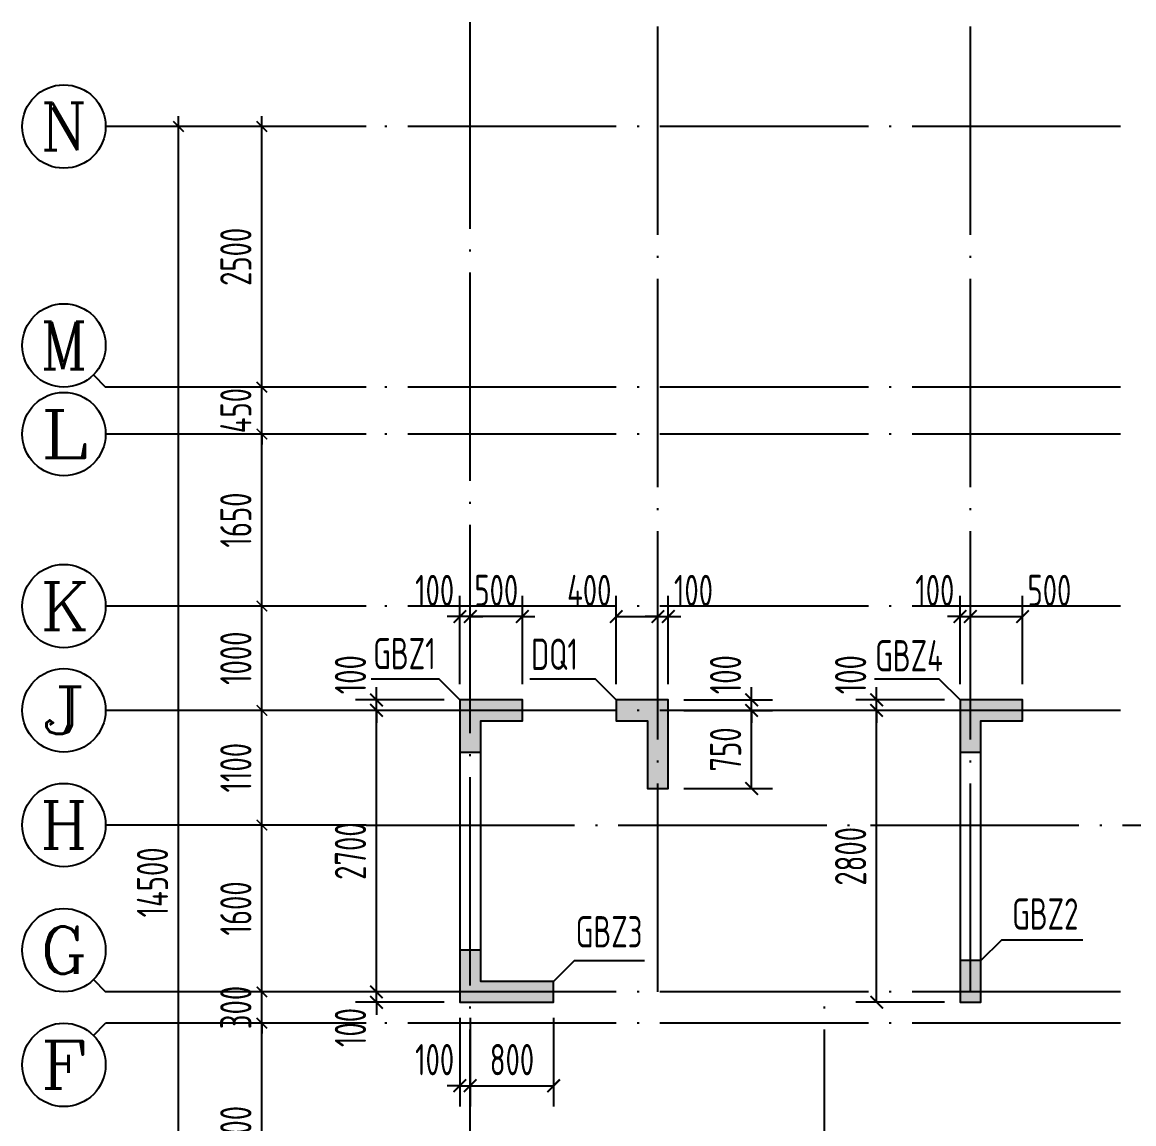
# Model space of a CAD drawing. Extents: x 826826 to 1642106, y -156213 to 399140.
# Drawn here: x 1167696 to 1178363, y 195289 to 205854 of the extents above; entities that cross this region are included whole.
import ezdxf
from ezdxf.enums import TextEntityAlignment as Align

# ---------------------------------------------------------------- set-up
doc = ezdxf.new("R2010")
doc.units = 0
doc.header["$LTSCALE"] = 1000
doc.linetypes.add('DOTE', pattern=[2.42, 2, -0.2, 0.02, -0.2])
doc.layers.get('0').update_dxf_attribs({"linetype": 'CONTINUOUS'})
doc.layers.get('DEFPOINTS').update_dxf_attribs({"linetype": 'CONTINUOUS'})
for name, color, linetype in [('A-AXIS', 1, 'CONTINUOUS'), ('A-DOTE', 10, 'DOTE'), ('AXIS_TEXT', 4, 'CONTINUOUS'), ('S-Q墙实线', 6, 'CONTINUOUS'), ('S-Q墙标注', 3, 'CONTINUOUS'), ('S-X详图填充', 252, 'CONTINUOUS'), ('S-X详图实线', 4, 'CONTINUOUS'), ('S-Y一般标注', 3, 'CONTINUOUS'), ('S-Z柱编号', 6, 'CONTINUOUS')]:
    doc.layers.add(name, color=color, linetype=linetype)
doc.styles.add('_TCH_AXIS', font='COMPLEX', dxfattribs={"bigfont": 'GBCBIG'})
doc.styles.add('COMPLEX', font='COMPLEX')
doc.styles.add('TSSD_DIMENSION', font='Tssdeng.shx', dxfattribs={"width": 0.7, "bigfont": 'tssdchn.shx'})
doc.styles.add('TSSD_REIN', font='tssdeng.shx', dxfattribs={"width": 0.7, "height": 300, "bigfont": 'tssdchn.shx'})
doc.styles.add('结构文字', font='zstxt.shx', dxfattribs={"width": 0.7, "bigfont": 'zshz.shx'})
doc.dimstyles.new('STRUCK', dxfattribs={"dimtxt": 400, "dimasz": 121, "dimexe": 200, "dimexo": 150, "dimgap": 115, "dimtad": 1, "dimdec": 0, "dimdsep": 46, "dimtxsty": '结构文字', "dimblk": 'ARCHTICK', "dimcen": 400, "dimclrd": 3, "dimclre": 3, "dimclrt": 7, "dimadec": 0, "dimazin": 0, "dimtfac": 1, "dimtdec": 0, "dimtix": 1, "dimtmove": 2, "dimatfit": 3, "dimldrblk": '_DIMX', "dimfxl": 0, "dimtolj": 1, "dimtzin": 0, "dimarcsym": 0})
doc.dimstyles.new('TSSD_100_100$0', dxfattribs={"dimtxt": 300, "dimasz": 80, "dimexe": 100, "dimexo": 250, "dimgap": 100, "dimtad": 1, "dimdec": 0, "dimzin": 0, "dimdsep": 46, "dimtxsty": 'TSSD_DIMENSION', "dimblk": 'ARCHTICK', "dimcen": 0, "dimdle": 100, "dimclrd": 3, "dimclre": 3, "dimclrt": 7, "dimadec": 0, "dimazin": 0, "dimtfac": 1, "dimtdec": 0, "dimtix": 1, "dimtmove": 2, "dimatfit": 3, "dimldrblk": 'ARCHTICK', "dimfxl": 0, "dimtolj": 1, "dimtzin": 0, "dimarcsym": 0})

# ---------------------------------------------------------------- blocks, each defined once
blk = doc.blocks.new('_ArchTick')
at = {"color": 0, "linetype": 'ByBlock', "const_width": 0.15}
blk.add_lwpolyline([(-0.5, -0.5), (0.5, 0.5)], dxfattribs=at)
blk = doc.blocks.new('*D891')
at = {"layer": 'DEFPOINTS', "color": 0}
for p in [(2300, 10200), (3300, 10200), (3300, 8100)]:
    blk.add_point(p, dxfattribs=at)
at = {"layer": 'S-Y一般标注', "color": 0, "lineweight": -2}
for p, q in [((2300, 8000), (2300, 10300)), ((3050, 10200), (2200, 10200)), ((3050, 8100), (2200, 8100))]:
    blk.add_line(p, q, dxfattribs=at)
at = {"layer": 'S-Y一般标注', "color": 0, "lineweight": -2, "xscale": 100, "yscale": 100, "zscale": 100}
for p, rotation in [((2300, 10200), 90), ((2300, 8100), 270)]:
    blk.add_blockref('_ArchTick', p, dxfattribs=dict(at, rotation=rotation))
at = {"layer": 'S-Y一般标注', "color": 7, "insert": (2050, 9150), "char_height": 300, "attachment_point": 5, "rotation": 90, "style": 'TSSD_DIMENSION'}
blk.add_mtext('\\A1;2100', dxfattribs=at)
blk = doc.blocks.new('*D892')
at = {"layer": 'DEFPOINTS', "color": 0}
for p in [(2300, 10500), (3300, 10500), (3300, 10200)]:
    blk.add_point(p, dxfattribs=at)
at = {"layer": 'S-Y一般标注', "color": 0, "lineweight": -2}
for p, q in [((2300, 10500), (2300, 10600)), ((3050, 10500), (2200, 10500)), ((2300, 10200), (2300, 10500)), ((3050, 10200), (2200, 10200)), ((2300, 10200), (2300, 10100))]:
    blk.add_line(p, q, dxfattribs=at)
at = {"layer": 'S-Y一般标注', "color": 0, "lineweight": -2, "xscale": 100, "yscale": 100, "zscale": 100}
for p, rotation in [((2300, 10500), 270), ((2300, 10200), 90)]:
    blk.add_blockref('_ArchTick', p, dxfattribs=dict(at, rotation=rotation))
at = {"layer": 'S-Y一般标注', "color": 7, "insert": (2050, 10350), "char_height": 300, "attachment_point": 5, "rotation": 90, "style": 'TSSD_DIMENSION'}
blk.add_mtext('\\A1;300', dxfattribs=at)
blk = doc.blocks.new('*D893')
at = {"layer": 'DEFPOINTS', "color": 0}
for p in [(2300, 12100), (3300, 12100), (3300, 10500)]:
    blk.add_point(p, dxfattribs=at)
at = {"layer": 'S-Y一般标注', "color": 0, "lineweight": -2}
for p, q in [((2300, 10400), (2300, 12200)), ((3050, 12100), (2200, 12100)), ((3050, 10500), (2200, 10500))]:
    blk.add_line(p, q, dxfattribs=at)
at = {"layer": 'S-Y一般标注', "color": 0, "lineweight": -2, "xscale": 100, "yscale": 100, "zscale": 100}
for p, rotation in [((2300, 12100), 90), ((2300, 10500), 270)]:
    blk.add_blockref('_ArchTick', p, dxfattribs=dict(at, rotation=rotation))
at = {"layer": 'S-Y一般标注', "color": 7, "insert": (2050, 11300), "char_height": 300, "attachment_point": 5, "rotation": 90, "style": 'TSSD_DIMENSION'}
blk.add_mtext('\\A1;1600', dxfattribs=at)
blk = doc.blocks.new('*D894')
at = {"layer": 'DEFPOINTS', "color": 0}
for p in [(2300, 13200), (3300, 13200), (3300, 12100)]:
    blk.add_point(p, dxfattribs=at)
at = {"layer": 'S-Y一般标注', "color": 0, "lineweight": -2}
for p, q in [((2300, 12000), (2300, 13300)), ((3050, 13200), (2200, 13200)), ((3050, 12100), (2200, 12100))]:
    blk.add_line(p, q, dxfattribs=at)
at = {"layer": 'S-Y一般标注', "color": 0, "lineweight": -2, "xscale": 100, "yscale": 100, "zscale": 100}
for p, rotation in [((2300, 13200), 90), ((2300, 12100), 270)]:
    blk.add_blockref('_ArchTick', p, dxfattribs=dict(at, rotation=rotation))
at = {"layer": 'S-Y一般标注', "color": 7, "insert": (2050, 12650), "char_height": 300, "attachment_point": 5, "rotation": 90, "style": 'TSSD_DIMENSION'}
blk.add_mtext('\\A1;1100', dxfattribs=at)
blk = doc.blocks.new('*D895')
at = {"layer": 'DEFPOINTS', "color": 0}
for p in [(2300, 14200), (3300, 14200), (3300, 13200)]:
    blk.add_point(p, dxfattribs=at)
at = {"layer": 'S-Y一般标注', "color": 0, "lineweight": -2}
for p, q in [((2300, 13100), (2300, 14300)), ((3050, 14200), (2200, 14200)), ((3050, 13200), (2200, 13200))]:
    blk.add_line(p, q, dxfattribs=at)
at = {"layer": 'S-Y一般标注', "color": 0, "lineweight": -2, "xscale": 100, "yscale": 100, "zscale": 100}
for p, rotation in [((2300, 14200), 90), ((2300, 13200), 270)]:
    blk.add_blockref('_ArchTick', p, dxfattribs=dict(at, rotation=rotation))
at = {"layer": 'S-Y一般标注', "color": 7, "insert": (2050, 13700), "char_height": 300, "attachment_point": 5, "rotation": 90, "style": 'TSSD_DIMENSION'}
blk.add_mtext('\\A1;1000', dxfattribs=at)
blk = doc.blocks.new('*D896')
at = {"layer": 'DEFPOINTS', "color": 0}
for p in [(2300, 15850), (3300, 15850), (3300, 14200)]:
    blk.add_point(p, dxfattribs=at)
at = {"layer": 'S-Y一般标注', "color": 0, "lineweight": -2}
for p, q in [((2300, 14100), (2300, 15950)), ((3050, 15850), (2200, 15850)), ((3050, 14200), (2200, 14200))]:
    blk.add_line(p, q, dxfattribs=at)
at = {"layer": 'S-Y一般标注', "color": 0, "lineweight": -2, "xscale": 100, "yscale": 100, "zscale": 100}
for p, rotation in [((2300, 15850), 90), ((2300, 14200), 270)]:
    blk.add_blockref('_ArchTick', p, dxfattribs=dict(at, rotation=rotation))
at = {"layer": 'S-Y一般标注', "color": 7, "insert": (2050, 15025), "char_height": 300, "attachment_point": 5, "rotation": 90, "style": 'TSSD_DIMENSION'}
blk.add_mtext('\\A1;1650', dxfattribs=at)
blk = doc.blocks.new('*D897')
at = {"layer": 'DEFPOINTS', "color": 0}
for p in [(2300, 16300), (3300, 16300), (3300, 15850)]:
    blk.add_point(p, dxfattribs=at)
at = {"layer": 'S-Y一般标注', "color": 0, "lineweight": -2}
for p, q in [((2300, 16300), (2300, 16400)), ((3050, 16300), (2200, 16300)), ((2300, 15850), (2300, 16300)), ((3050, 15850), (2200, 15850)), ((2300, 15850), (2300, 15750))]:
    blk.add_line(p, q, dxfattribs=at)
at = {"layer": 'S-Y一般标注', "color": 0, "lineweight": -2, "xscale": 100, "yscale": 100, "zscale": 100}
for p, rotation in [((2300, 16300), 270), ((2300, 15850), 90)]:
    blk.add_blockref('_ArchTick', p, dxfattribs=dict(at, rotation=rotation))
at = {"layer": 'S-Y一般标注', "color": 7, "insert": (2050, 16075), "char_height": 300, "attachment_point": 5, "rotation": 90, "style": 'TSSD_DIMENSION'}
blk.add_mtext('\\A1;450', dxfattribs=at)
blk = doc.blocks.new('*D898')
at = {"layer": 'DEFPOINTS', "color": 0}
for p in [(2300, 18800), (3300, 18800), (3300, 16300)]:
    blk.add_point(p, dxfattribs=at)
at = {"layer": 'S-Y一般标注', "color": 0, "lineweight": -2}
for p, q in [((2300, 16200), (2300, 18900)), ((3050, 18800), (2200, 18800)), ((3050, 16300), (2200, 16300))]:
    blk.add_line(p, q, dxfattribs=at)
at = {"layer": 'S-Y一般标注', "color": 0, "lineweight": -2, "xscale": 100, "yscale": 100, "zscale": 100}
for p, rotation in [((2300, 18800), 90), ((2300, 16300), 270)]:
    blk.add_blockref('_ArchTick', p, dxfattribs=dict(at, rotation=rotation))
at = {"layer": 'S-Y一般标注', "color": 7, "insert": (2050, 17550), "char_height": 300, "attachment_point": 5, "rotation": 90, "style": 'TSSD_DIMENSION'}
blk.add_mtext('\\A1;2500', dxfattribs=at)
blk = doc.blocks.new('*D899')
at = {"layer": 'DEFPOINTS', "color": 0}
for p in [(1500, 18800), (3300, 18800), (3300, 4300)]:
    blk.add_point(p, dxfattribs=at)
at = {"layer": 'S-Y一般标注', "color": 0, "lineweight": -2}
for p, q in [((1500, 4200), (1500, 18900)), ((3050, 18800), (1400, 18800)), ((3050, 4300), (1400, 4300))]:
    blk.add_line(p, q, dxfattribs=at)
at = {"layer": 'S-Y一般标注', "color": 0, "lineweight": -2, "xscale": 100, "yscale": 100, "zscale": 100}
for p, rotation in [((1500, 18800), 90), ((1500, 4300), 270)]:
    blk.add_blockref('_ArchTick', p, dxfattribs=dict(at, rotation=rotation))
at = {"layer": 'S-Y一般标注', "color": 7, "insert": (1250, 11550), "char_height": 300, "attachment_point": 5, "rotation": 90, "style": 'TSSD_DIMENSION'}
blk.add_mtext('\\A1;14500', dxfattribs=at)
blk = doc.blocks.new('_AXISO')
blk.add_circle((0, 0), 0.5)
at = {"layer": 'AXIS_TEXT', "style": 'COMPLEX', "width": 1.041667}
blk.add_attdef('A', text='', height=0.56, dxfattribs=at).set_placement((-0.25, -0.28), (0.25, -0.28), align=Align.FIT)
blk = doc.blocks.new('*D2483')
at = {"layer": 'DEFPOINTS', "color": 0}
for p in [(1171096, 196554), (1171896, 196554), (1171896, 196454)]:
    blk.add_point(p, dxfattribs=at)
at = {"layer": 'S-Q墙标注', "color": 3, "lineweight": -2}
for p, q in [((1171096, 196554), (1171096, 196675)), ((1171746, 196554), (1170896, 196554)), ((1171096, 196454), (1171096, 196554)), ((1171746, 196454), (1170896, 196454)), ((1171096, 196454), (1171096, 196333))]:
    blk.add_line(p, q, dxfattribs=at)
at = {"layer": 'S-Q墙标注', "color": 3, "lineweight": -2, "xscale": 121, "yscale": 121, "zscale": 121}
for p, rotation in [((1171096, 196554), 270), ((1171096, 196454), 90)]:
    blk.add_blockref('_ArchTick', p, dxfattribs=dict(at, rotation=rotation))
at = {"layer": 'S-Q墙标注', "color": 7, "insert": (1170846, 196212), "char_height": 300, "attachment_point": 5, "rotation": 90, "style": 'TSSD_REIN'}
blk.add_mtext('\\A1;100', dxfattribs=at)
blk = doc.blocks.new('_DIMX')
blk.add_line((-150, 0), (150, 0))
at = {"const_width": 50}
blk.add_lwpolyline([(-70, -70), (70, 70)], dxfattribs=at)
blk = doc.blocks.new('*D2484')
at = {"layer": 'DEFPOINTS', "color": 0}
for p in [(1171096, 199254), (1171896, 199254), (1171896, 196554)]:
    blk.add_point(p, dxfattribs=at)
at = {"layer": 'S-Q墙标注', "color": 3, "lineweight": -2}
for p, q in [((1171746, 199254), (1170896, 199254)), ((1171096, 196554), (1171096, 199254)), ((1171746, 196554), (1170896, 196554))]:
    blk.add_line(p, q, dxfattribs=at)
at = {"layer": 'S-Q墙标注', "color": 3, "lineweight": -2, "xscale": 121, "yscale": 121, "zscale": 121}
for p, rotation in [((1171096, 199254), 90), ((1171096, 196554), 270)]:
    blk.add_blockref('_ArchTick', p, dxfattribs=dict(at, rotation=rotation))
at = {"layer": 'S-Q墙标注', "color": 7, "insert": (1170846, 197904), "char_height": 300, "attachment_point": 5, "rotation": 90, "style": 'TSSD_REIN'}
blk.add_mtext('\\A1;2700', dxfattribs=at)
blk = doc.blocks.new('*D2485')
at = {"layer": 'DEFPOINTS', "color": 0}
for p in [(1171096, 199354), (1171896, 199354), (1171896, 199254)]:
    blk.add_point(p, dxfattribs=at)
at = {"layer": 'S-Q墙标注', "color": 3, "lineweight": -2}
for p, q in [((1171096, 199354), (1171096, 199475)), ((1171746, 199354), (1170896, 199354)), ((1171096, 199254), (1171096, 199354)), ((1171746, 199254), (1170896, 199254)), ((1171096, 199254), (1171096, 199133))]:
    blk.add_line(p, q, dxfattribs=at)
at = {"layer": 'S-Q墙标注', "color": 3, "lineweight": -2, "xscale": 121, "yscale": 121, "zscale": 121}
for p, rotation in [((1171096, 199354), 270), ((1171096, 199254), 90)]:
    blk.add_blockref('_ArchTick', p, dxfattribs=dict(at, rotation=rotation))
at = {"layer": 'S-Q墙标注', "color": 7, "insert": (1170846, 199596), "char_height": 300, "attachment_point": 5, "rotation": 90, "style": 'TSSD_REIN'}
blk.add_mtext('\\A1;100', dxfattribs=at)
blk = doc.blocks.new('*D2486')
at = {"layer": 'DEFPOINTS', "color": 0}
for p in [(1171896, 196454), (1171996, 196454), (1171996, 195654)]:
    blk.add_point(p, dxfattribs=at)
at = {"layer": 'S-Q墙标注', "color": 3, "lineweight": -2}
for p, q in [((1171896, 196304), (1171896, 195454)), ((1171996, 196304), (1171996, 195454)), ((1171896, 195654), (1171775, 195654)), ((1171896, 195654), (1171996, 195654)), ((1171996, 195654), (1172117, 195654))]:
    blk.add_line(p, q, dxfattribs=at)
at = {"layer": 'S-Q墙标注', "color": 3, "lineweight": -2, "xscale": 121, "yscale": 121, "zscale": 121}
blk.add_blockref('_ArchTick', (1171896, 195654), dxfattribs=at)
at = {"layer": 'S-Q墙标注', "color": 3, "lineweight": -2, "xscale": 121, "yscale": 121, "zscale": 121, "rotation": 180}
blk.add_blockref('_ArchTick', (1171996, 195654), dxfattribs=at)
at = {"layer": 'S-Q墙标注', "color": 7, "insert": (1171654, 195904), "char_height": 300, "attachment_point": 5, "style": 'TSSD_REIN'}
blk.add_mtext('\\A1;100', dxfattribs=at)
blk = doc.blocks.new('*D2487')
at = {"layer": 'DEFPOINTS', "color": 0}
for p in [(1171996, 196454), (1172796, 196454), (1172796, 195654)]:
    blk.add_point(p, dxfattribs=at)
at = {"layer": 'S-Q墙标注', "color": 3, "lineweight": -2}
for p, q in [((1171996, 196304), (1171996, 195454)), ((1172796, 196304), (1172796, 195454)), ((1171996, 195654), (1172796, 195654))]:
    blk.add_line(p, q, dxfattribs=at)
at = {"layer": 'S-Q墙标注', "color": 3, "lineweight": -2, "xscale": 121, "yscale": 121, "zscale": 121, "rotation": 180}
blk.add_blockref('_ArchTick', (1171996, 195654), dxfattribs=at)
at = {"layer": 'S-Q墙标注', "color": 3, "lineweight": -2, "xscale": 121, "yscale": 121, "zscale": 121}
blk.add_blockref('_ArchTick', (1172796, 195654), dxfattribs=at)
at = {"layer": 'S-Q墙标注', "color": 7, "insert": (1172396, 195904), "char_height": 300, "attachment_point": 5, "style": 'TSSD_REIN'}
blk.add_mtext('\\A1;800', dxfattribs=at)
blk = doc.blocks.new('*D2488')
at = {"layer": 'DEFPOINTS', "color": 0}
for p in [(1171996, 200154), (1171996, 199354), (1172496, 199354)]:
    blk.add_point(p, dxfattribs=at)
at = {"layer": 'S-Q墙标注', "color": 3, "lineweight": -2}
for p, q in [((1171996, 199504), (1171996, 200354)), ((1172496, 199504), (1172496, 200354)), ((1171996, 200154), (1171875, 200154)), ((1172496, 200154), (1171996, 200154)), ((1172496, 200154), (1172617, 200154))]:
    blk.add_line(p, q, dxfattribs=at)
at = {"layer": 'S-Q墙标注', "color": 3, "lineweight": -2, "xscale": 121, "yscale": 121, "zscale": 121}
blk.add_blockref('_ArchTick', (1171996, 200154), dxfattribs=at)
at = {"layer": 'S-Q墙标注', "color": 3, "lineweight": -2, "xscale": 121, "yscale": 121, "zscale": 121, "rotation": 180}
blk.add_blockref('_ArchTick', (1172496, 200154), dxfattribs=at)
at = {"layer": 'S-Q墙标注', "color": 7, "insert": (1172246, 200404), "char_height": 300, "attachment_point": 5, "style": 'TSSD_REIN'}
blk.add_mtext('\\A1;500', dxfattribs=at)
blk = doc.blocks.new('*D2489')
at = {"layer": 'DEFPOINTS', "color": 0}
for p in [(1171896, 200154), (1171896, 199354), (1171996, 199354)]:
    blk.add_point(p, dxfattribs=at)
at = {"layer": 'S-Q墙标注', "color": 3, "lineweight": -2}
for p, q in [((1171896, 199504), (1171896, 200354)), ((1171996, 199504), (1171996, 200354)), ((1171896, 200154), (1171775, 200154)), ((1171996, 200154), (1171896, 200154)), ((1171996, 200154), (1172117, 200154))]:
    blk.add_line(p, q, dxfattribs=at)
at = {"layer": 'S-Q墙标注', "color": 3, "lineweight": -2, "xscale": 121, "yscale": 121, "zscale": 121}
blk.add_blockref('_ArchTick', (1171896, 200154), dxfattribs=at)
at = {"layer": 'S-Q墙标注', "color": 3, "lineweight": -2, "xscale": 121, "yscale": 121, "zscale": 121, "rotation": 180}
blk.add_blockref('_ArchTick', (1171996, 200154), dxfattribs=at)
at = {"layer": 'S-Q墙标注', "color": 7, "insert": (1171654, 200404), "char_height": 300, "attachment_point": 5, "style": 'TSSD_REIN'}
blk.add_mtext('\\A1;100', dxfattribs=at)
blk = doc.blocks.new('*D2490')
at = {"layer": 'DEFPOINTS', "color": 0}
for p in [(1173896, 199254), (1174696, 199254), (1173896, 198504)]:
    blk.add_point(p, dxfattribs=at)
at = {"layer": 'S-Q墙标注', "color": 3, "lineweight": -2}
for p, q in [((1174046, 199254), (1174896, 199254)), ((1174696, 198504), (1174696, 199254)), ((1174046, 198504), (1174896, 198504))]:
    blk.add_line(p, q, dxfattribs=at)
at = {"layer": 'S-Q墙标注', "color": 3, "lineweight": -2, "xscale": 121, "yscale": 121, "zscale": 121}
for p, rotation in [((1174696, 199254), 90), ((1174696, 198504), 270)]:
    blk.add_blockref('_ArchTick', p, dxfattribs=dict(at, rotation=rotation))
at = {"layer": 'S-Q墙标注', "color": 7, "insert": (1174446, 198879), "char_height": 300, "attachment_point": 5, "rotation": 90, "style": 'TSSD_REIN'}
blk.add_mtext('\\A1;750', dxfattribs=at)
blk = doc.blocks.new('*D2491')
at = {"layer": 'DEFPOINTS', "color": 0}
for p in [(1173896, 199354), (1174696, 199354), (1173896, 199254)]:
    blk.add_point(p, dxfattribs=at)
at = {"layer": 'S-Q墙标注', "color": 3, "lineweight": -2}
for p, q in [((1174696, 199354), (1174696, 199475)), ((1174046, 199354), (1174896, 199354)), ((1174696, 199254), (1174696, 199354)), ((1174046, 199254), (1174896, 199254)), ((1174696, 199254), (1174696, 199133))]:
    blk.add_line(p, q, dxfattribs=at)
at = {"layer": 'S-Q墙标注', "color": 3, "lineweight": -2, "xscale": 121, "yscale": 121, "zscale": 121}
for p, rotation in [((1174696, 199354), 270), ((1174696, 199254), 90)]:
    blk.add_blockref('_ArchTick', p, dxfattribs=dict(at, rotation=rotation))
at = {"layer": 'S-Q墙标注', "color": 7, "insert": (1174446, 199596), "char_height": 300, "attachment_point": 5, "rotation": 90, "style": 'TSSD_REIN'}
blk.add_mtext('\\A1;100', dxfattribs=at)
blk = doc.blocks.new('*D2492')
at = {"layer": 'DEFPOINTS', "color": 0}
for p in [(1173796, 200154), (1173396, 199354), (1173796, 199354)]:
    blk.add_point(p, dxfattribs=at)
at = {"layer": 'S-Q墙标注', "color": 3, "lineweight": -2}
for p, q in [((1173396, 199504), (1173396, 200354)), ((1173796, 199504), (1173796, 200354)), ((1173396, 200154), (1173796, 200154))]:
    blk.add_line(p, q, dxfattribs=at)
at = {"layer": 'S-Q墙标注', "color": 3, "lineweight": -2, "xscale": 121, "yscale": 121, "zscale": 121, "rotation": 180}
blk.add_blockref('_ArchTick', (1173396, 200154), dxfattribs=at)
at = {"layer": 'S-Q墙标注', "color": 3, "lineweight": -2, "xscale": 121, "yscale": 121, "zscale": 121}
blk.add_blockref('_ArchTick', (1173796, 200154), dxfattribs=at)
at = {"layer": 'S-Q墙标注', "color": 7, "insert": (1173138, 200404), "char_height": 300, "attachment_point": 5, "style": 'TSSD_REIN'}
blk.add_mtext('\\A1;400', dxfattribs=at)
blk = doc.blocks.new('*D2493')
at = {"layer": 'DEFPOINTS', "color": 0}
for p in [(1173896, 200154), (1173796, 199354), (1173896, 199354)]:
    blk.add_point(p, dxfattribs=at)
at = {"layer": 'S-Q墙标注', "color": 3, "lineweight": -2}
for p, q in [((1173796, 199504), (1173796, 200354)), ((1173896, 199504), (1173896, 200354)), ((1173796, 200154), (1173675, 200154)), ((1173796, 200154), (1173896, 200154)), ((1173896, 200154), (1174017, 200154))]:
    blk.add_line(p, q, dxfattribs=at)
at = {"layer": 'S-Q墙标注', "color": 3, "lineweight": -2, "xscale": 121, "yscale": 121, "zscale": 121}
blk.add_blockref('_ArchTick', (1173796, 200154), dxfattribs=at)
at = {"layer": 'S-Q墙标注', "color": 3, "lineweight": -2, "xscale": 121, "yscale": 121, "zscale": 121, "rotation": 180}
blk.add_blockref('_ArchTick', (1173896, 200154), dxfattribs=at)
at = {"layer": 'S-Q墙标注', "color": 7, "insert": (1174138, 200404), "char_height": 300, "attachment_point": 5, "style": 'TSSD_REIN'}
blk.add_mtext('\\A1;100', dxfattribs=at)
blk = doc.blocks.new('*D2494')
at = {"layer": 'DEFPOINTS', "color": 0}
for p in [(1175896, 199254), (1176696, 199254), (1176696, 196454)]:
    blk.add_point(p, dxfattribs=at)
at = {"layer": 'S-Q墙标注', "color": 3, "lineweight": -2}
for p, q in [((1176546, 199254), (1175696, 199254)), ((1175896, 196454), (1175896, 199254)), ((1176546, 196454), (1175696, 196454))]:
    blk.add_line(p, q, dxfattribs=at)
at = {"layer": 'S-Q墙标注', "color": 3, "lineweight": -2, "xscale": 121, "yscale": 121, "zscale": 121}
for p, rotation in [((1175896, 199254), 90), ((1175896, 196454), 270)]:
    blk.add_blockref('_ArchTick', p, dxfattribs=dict(at, rotation=rotation))
at = {"layer": 'S-Q墙标注', "color": 7, "insert": (1175646, 197854), "char_height": 300, "attachment_point": 5, "rotation": 90, "style": 'TSSD_REIN'}
blk.add_mtext('\\A1;2800', dxfattribs=at)
blk = doc.blocks.new('*D2495')
at = {"layer": 'DEFPOINTS', "color": 0}
for p in [(1175896, 199354), (1176696, 199354), (1176696, 199254)]:
    blk.add_point(p, dxfattribs=at)
at = {"layer": 'S-Q墙标注', "color": 3, "lineweight": -2}
for p, q in [((1175896, 199354), (1175896, 199475)), ((1176546, 199354), (1175696, 199354)), ((1175896, 199254), (1175896, 199354)), ((1176546, 199254), (1175696, 199254)), ((1175896, 199254), (1175896, 199133))]:
    blk.add_line(p, q, dxfattribs=at)
at = {"layer": 'S-Q墙标注', "color": 3, "lineweight": -2, "xscale": 121, "yscale": 121, "zscale": 121}
for p, rotation in [((1175896, 199354), 270), ((1175896, 199254), 90)]:
    blk.add_blockref('_ArchTick', p, dxfattribs=dict(at, rotation=rotation))
at = {"layer": 'S-Q墙标注', "color": 7, "insert": (1175646, 199596), "char_height": 300, "attachment_point": 5, "rotation": 90, "style": 'TSSD_REIN'}
blk.add_mtext('\\A1;100', dxfattribs=at)
blk = doc.blocks.new('*D2496')
at = {"layer": 'DEFPOINTS', "color": 0}
for p in [(1176796, 200154), (1176696, 199354), (1176796, 199354)]:
    blk.add_point(p, dxfattribs=at)
at = {"layer": 'S-Q墙标注', "color": 3, "lineweight": -2}
for p, q in [((1176696, 199504), (1176696, 200354)), ((1176796, 199504), (1176796, 200354)), ((1176696, 200154), (1176575, 200154)), ((1176696, 200154), (1176796, 200154)), ((1176796, 200154), (1176917, 200154))]:
    blk.add_line(p, q, dxfattribs=at)
at = {"layer": 'S-Q墙标注', "color": 3, "lineweight": -2, "xscale": 121, "yscale": 121, "zscale": 121}
blk.add_blockref('_ArchTick', (1176696, 200154), dxfattribs=at)
at = {"layer": 'S-Q墙标注', "color": 3, "lineweight": -2, "xscale": 121, "yscale": 121, "zscale": 121, "rotation": 180}
blk.add_blockref('_ArchTick', (1176796, 200154), dxfattribs=at)
at = {"layer": 'S-Q墙标注', "color": 7, "insert": (1176454, 200404), "char_height": 300, "attachment_point": 5, "style": 'TSSD_REIN'}
blk.add_mtext('\\A1;100', dxfattribs=at)
blk = doc.blocks.new('*D2497')
at = {"layer": 'DEFPOINTS', "color": 0}
for p in [(1177296, 200154), (1176796, 199354), (1177296, 199354)]:
    blk.add_point(p, dxfattribs=at)
at = {"layer": 'S-Q墙标注', "color": 3, "lineweight": -2}
for p, q in [((1176796, 199504), (1176796, 200354)), ((1177296, 199504), (1177296, 200354)), ((1176796, 200154), (1177296, 200154))]:
    blk.add_line(p, q, dxfattribs=at)
at = {"layer": 'S-Q墙标注', "color": 3, "lineweight": -2, "xscale": 121, "yscale": 121, "zscale": 121, "rotation": 180}
blk.add_blockref('_ArchTick', (1176796, 200154), dxfattribs=at)
at = {"layer": 'S-Q墙标注', "color": 3, "lineweight": -2, "xscale": 121, "yscale": 121, "zscale": 121}
blk.add_blockref('_ArchTick', (1177296, 200154), dxfattribs=at)
at = {"layer": 'S-Q墙标注', "color": 7, "insert": (1177554, 200404), "char_height": 300, "attachment_point": 5, "style": 'TSSD_REIN'}
blk.add_mtext('\\A1;500', dxfattribs=at)
blk = doc.blocks.new('20210801.08533475')
at = {"layer": 'A-AXIS'}
for p, q in [((3300, 18800), (800, 18800)), ((682.8, 16417.2), (800, 16300)), ((3300, 16300), (800, 16300)), ((3300, 15850), (800, 15850)), ((3300, 14200), (800, 14200)), ((3300, 13200), (800, 13200)), ((3300, 12100), (800, 12100)), ((682.8, 10617.2), (800, 10500)), ((3300, 10500), (800, 10500)), ((682.8, 10082.8), (800, 10200)), ((3300, 10200), (800, 10200))]:
    blk.add_line(p, q, dxfattribs=at)
at = {"layer": 'A-DOTE'}
for p, q in [((4300, 3300), (4300, 19800)), ((6100, 10500), (6100, 19800)), ((9100, 10500), (9100, 19800)), ((54100, 18800), (3300, 18800)), ((54100, 16300), (3300, 16300)), ((54100, 15850), (3300, 15850)), ((54100, 14200), (3300, 14200)), ((54100, 13200), (3300, 13200)), ((3300, 12100), (54100, 12100)), ((54100, 10500), (3300, 10500)), ((7700, 3300), (7700, 10500)), ((54100, 10200), (3300, 10200))]:
    blk.add_line(p, q, dxfattribs=at)
at = {"layer": 'A-AXIS'}
ref = blk.add_blockref('_AXISO', (400, 18800), dxfattribs=dict(at, xscale=800, yscale=800, zscale=800))
ref.add_attrib('A', 'N', dxfattribs={"layer": 'AXIS_TEXT', "height": 452.5, "style": '_TCH_AXIS', "width": 1.105263}).set_placement((173.7, 18573.7), (626.3, 18573.7), align=Align.FIT)
ref = blk.add_blockref('_AXISO', (400, 16700), dxfattribs=dict(at, xscale=800, yscale=800, zscale=800))
ref.add_attrib('A', 'M', dxfattribs={"layer": 'AXIS_TEXT', "height": 452.5, "style": '_TCH_AXIS'}).set_placement((173.7, 16473.7), (626.3, 16473.7), align=Align.FIT)
ref = blk.add_blockref('_AXISO', (400, 15850), dxfattribs=dict(at, xscale=800, yscale=800, zscale=800))
ref.add_attrib('A', 'L', dxfattribs={"layer": 'AXIS_TEXT', "height": 452.5, "style": '_TCH_AXIS', "width": 1.4}).set_placement((173.7, 15623.7), (626.3, 15623.7), align=Align.FIT)
ref = blk.add_blockref('_AXISO', (400, 14200), dxfattribs=dict(at, xscale=800, yscale=800, zscale=800))
ref.add_attrib('A', 'K', dxfattribs={"layer": 'AXIS_TEXT', "height": 452.5, "style": '_TCH_AXIS', "width": 1.105263}).set_placement((173.7, 13973.7), (626.3, 13973.7), align=Align.FIT)
ref = blk.add_blockref('_AXISO', (400, 13200), dxfattribs=dict(at, xscale=800, yscale=800, zscale=800))
ref.add_attrib('A', 'J', dxfattribs={"layer": 'AXIS_TEXT', "height": 452.5, "style": '_TCH_AXIS', "width": 1.909091}).set_placement((173.7, 12973.7), (626.3, 12973.7), align=Align.FIT)
ref = blk.add_blockref('_AXISO', (400, 12100), dxfattribs=dict(at, xscale=800, yscale=800, zscale=800))
ref.add_attrib('A', 'H', dxfattribs={"layer": 'AXIS_TEXT', "height": 452.5, "style": '_TCH_AXIS', "width": 1.05}).set_placement((173.7, 11873.7), (626.3, 11873.7), align=Align.FIT)
ref = blk.add_blockref('_AXISO', (400, 10900), dxfattribs=dict(at, xscale=800, yscale=800, zscale=800))
ref.add_attrib('A', 'G', dxfattribs={"layer": 'AXIS_TEXT', "height": 452.5, "style": '_TCH_AXIS', "width": 1.166667}).set_placement((173.7, 10673.7), (626.3, 10673.7), align=Align.FIT)
ref = blk.add_blockref('_AXISO', (400, 9800), dxfattribs=dict(at, xscale=800, yscale=800, zscale=800))
ref.add_attrib('A', 'F', dxfattribs={"layer": 'AXIS_TEXT', "height": 452.5, "style": '_TCH_AXIS', "width": 1.3125}).set_placement((173.7, 9573.7), (626.3, 9573.7), align=Align.FIT)
at = {"layer": 'S-Y一般标注'}
for p1, p2, distance, picture, middle in [((3300, 4300), (3300, 18800), 1800, '*D899', (1250, 11550)), ((3300, 16300), (3300, 18800), 1000, '*D898', (2050, 17550)), ((3300, 15850), (3300, 16300), 1000, '*D897', (2050, 16075)), ((3300, 14200), (3300, 15850), 1000, '*D896', (2050, 15025)), ((3300, 13200), (3300, 14200), 1000, '*D895', (2050, 13700)), ((3300, 12100), (3300, 13200), 1000, '*D894', (2050, 12650)), ((3300, 10500), (3300, 12100), 1000, '*D893', (2050, 11300)), ((3300, 10200), (3300, 10500), 1000, '*D892', (2050, 10350)), ((3300, 8100), (3300, 10200), 1000, '*D891', (2050, 9150))]:
    dim = blk.add_aligned_dim(p1=p1, p2=p2, distance=distance, dimstyle='TSSD_100_100$0', override={"dimasz": 100, "dimclrd": 0, "dimclre": 0}, dxfattribs=at)
    dim.commit()
    dim.dimension.update_dxf_attribs({"geometry": picture, "text_midpoint": middle})

msp = doc.modelspace()

# ---------------------------------------------------------------- hatches: boundary and pattern name
at = {"layer": 'S-X详图填充'}
h = msp.add_hatch(color=256, dxfattribs=at)
h.dxf.hatch_style = 1
h.paths.add_polyline_path([(1171896.22, 198853.99), (1172096.22, 198853.99), (1172096.22, 199153.99), (1172496.22, 199153.99), (1172496.22, 199353.99), (1171896.22, 199353.99)])
h = msp.add_hatch(color=256, dxfattribs=at)
h.dxf.hatch_style = 1
h.paths.add_polyline_path([(1173396.31, 199153.99), (1173696.23, 199153.99), (1173696.23, 198504.02), (1173896.23, 198504.02), (1173896.23, 199353.99), (1173396.31, 199353.99)])
h = msp.add_hatch(color=256, dxfattribs=at)
h.dxf.hatch_style = 1
h.paths.add_polyline_path([(1176696.22, 198853.99), (1176896.22, 198853.99), (1176896.22, 199153.99), (1177296.22, 199153.99), (1177296.22, 199353.99), (1176696.22, 199353.99)])
h = msp.add_hatch(color=256, dxfattribs=at)
h.dxf.hatch_style = 1
h.paths.add_polyline_path([(1172096.22, 196953.99), (1171896.22, 196953.99), (1171896.22, 196453.99), (1172796.22, 196453.99), (1172796.22, 196653.99), (1172096.22, 196653.99)])
h = msp.add_hatch(color=256, dxfattribs=at)
h.dxf.hatch_style = 1
h.paths.add_polyline_path([(1176896.22, 196853.99), (1176696.22, 196853.99), (1176696.22, 196453.99), (1176896.22, 196453.99)])

# ---------------------------------------------------------------- linework, layer by layer
at = {"layer": 'S-Q墙实线'}
for points in [[(1172096.22, 199153.99), (1172496.22, 199153.99), (1172496.22, 199353.99), (1171896.22, 199353.99), (1171896.22, 196453.99), (1172796.22, 196453.99), (1172796.22, 196653.99), (1172096.22, 196653.99)], [(1176896.22, 196453.99), (1176896.22, 199153.99), (1177296.22, 199153.99), (1177296.22, 199353.99), (1176696.22, 199353.99), (1176696.22, 196453.99)]]:
    msp.add_lwpolyline(points, close=True, dxfattribs=at)
msp.add_lwpolyline([(1173696.22, 199153.99), (1173696.22, 198503.99), (1173896.22, 198503.99), (1173896.22, 199353.99), (1173396.21, 199353.99), (1173396.21, 199153.99), (1173696.22, 199153.99)], dxfattribs=at)
at = {"layer": 'S-X详图实线'}
for points in [[(1171896.22, 198853.99), (1172096.22, 198853.99), (1172096.22, 199153.99), (1172496.22, 199153.99), (1172496.22, 199353.99), (1171896.22, 199353.99), (1171896.22, 198853.99)], [(1173396.31, 199153.99), (1173696.23, 199153.99), (1173696.23, 198504.02), (1173896.23, 198504.02), (1173896.23, 199353.99), (1173396.31, 199353.99), (1173396.31, 199153.99)], [(1176696.22, 198853.99), (1176896.22, 198853.99), (1176896.22, 199153.99), (1177296.22, 199153.99), (1177296.22, 199353.99), (1176696.22, 199353.99), (1176696.22, 198853.99)], [(1172096.22, 196953.99), (1171896.22, 196953.99), (1171896.22, 196453.99), (1172796.22, 196453.99), (1172796.22, 196653.99), (1172096.22, 196653.99), (1172096.22, 196953.99)], [(1176896.22, 196853.99), (1176696.22, 196853.99), (1176696.22, 196453.99), (1176896.22, 196453.99), (1176896.22, 196853.99)]]:
    msp.add_lwpolyline(points, close=True, dxfattribs=at)
at = {"layer": 'S-Z柱编号', "color": 7}
for points in [[(1171896.22, 199353.99), (1171696.22, 199553.99), (1171044.64, 199553.99)], [(1173396.31, 199353.99), (1173196.31, 199553.99), (1172568.84, 199553.99)], [(1176696.22, 199353.99), (1176496.22, 199553.99), (1175876.13, 199553.99)], [(1176896.22, 196854), (1177096.22, 197054), (1177876.13, 197054)], [(1172796.22, 196653.99), (1172996.22, 196853.99), (1173666.85, 196853.99)]]:
    msp.add_lwpolyline(points, dxfattribs=at)

# ---------------------------------------------------------------- block references
at = {"layer": 'S-Y一般标注'}
msp.add_blockref('20210801.08533475', (1167696.22, 186053.99), dxfattribs=at)

# ---------------------------------------------------------------- texts
at = {"layer": 'S-Z柱编号', "color": 7, "style": 'TSSD_REIN', "width": 0.7}
for s, p in [('GBZ1', (1171064.45, 199558.47)), ('DQ1', (1172580.6, 199552.27)), ('GBZ4', (1175881.54, 199537.68)), ('GBZ2', (1177196.22, 197061.17)), ('GBZ3', (1173008.05, 196890.24))]:
    msp.add_text(s, height=300, dxfattribs=at).set_placement(p, align=Align.BOTTOM_LEFT)

# ---------------------------------------------------------------- dimensions: what is measured, and where the dimension line sits
at = {"layer": 'S-Q墙标注'}
for base, p1, p2, angle, picture, middle in [((1171896.21, 200153.99), (1171996.22, 199353.99), (1171896.21, 199353.99), 180, '*D2489', (1171654.28, 200403.99)), ((1171096.22, 199353.99), (1171896.22, 199253.99), (1171896.22, 199353.99), 90, '*D2485', (1170846.22, 199595.91)), ((1174696.23, 199353.99), (1173896.23, 199253.99), (1173896.23, 199353.99), 90, '*D2491', (1174446.23, 199595.91)), ((1175896.22, 199353.99), (1176696.22, 199253.99), (1176696.22, 199353.99), 90, '*D2495', (1175646.22, 199595.91)), ((1171096.22, 196553.99), (1171896.22, 196453.99), (1171896.22, 196553.99), 90, '*D2483', (1170846.22, 196212.07))]:
    dim = msp.add_linear_dim(base=base, p1=p1, p2=p2, angle=angle, dimstyle='STRUCK', override={"dimtxt": 300, "dimgap": 100, "dimtxsty": 'TSSD_REIN'}, dxfattribs=at)
    dim.commit()
    dim.dimension.update_dxf_attribs({"geometry": picture, "text_midpoint": middle, "dimtype": 160})
for base, p1, p2, angle, picture, middle in [((1171996.22, 200153.99), (1172496.22, 199353.99), (1171996.22, 199353.99), 180, '*D2488', (1172246.22, 200403.99)), ((1171096.22, 199253.99), (1171896.22, 196553.99), (1171896.22, 199253.99), 90, '*D2484', (1170846.22, 197903.99)), ((1174696.23, 199253.99), (1173896.23, 198504.02), (1173896.23, 199253.99), 90, '*D2490', (1174446.23, 198879)), ((1175896.22, 199253.99), (1176696.22, 196453.99), (1176696.22, 199253.99), 90, '*D2494', (1175646.22, 197853.99))]:
    dim = msp.add_linear_dim(base=base, p1=p1, p2=p2, angle=angle, dimstyle='STRUCK', override={"dimtxt": 300, "dimgap": 100, "dimtxsty": 'TSSD_REIN'}, dxfattribs=at)
    dim.commit()
    dim.dimension.update_dxf_attribs({"geometry": picture, "text_midpoint": middle})
for base, p1, p2, picture, middle in [((1173796.22, 200153.99), (1173396.31, 199353.99), (1173796.22, 199353.99), '*D2492', (1173138.24, 200403.99)), ((1173896.23, 200153.99), (1173796.22, 199353.99), (1173896.23, 199353.99), '*D2493', (1174138.15, 200403.99)), ((1176796.21, 200153.99), (1176696.22, 199353.99), (1176796.21, 199353.99), '*D2496', (1176454.3, 200403.99)), ((1177296.22, 200153.99), (1176796.21, 199353.99), (1177296.22, 199353.99), '*D2497', (1177554.3, 200403.99)), ((1171996.22, 195653.99), (1171896.22, 196453.99), (1171996.22, 196453.99), '*D2486', (1171654.29, 195903.99))]:
    dim = msp.add_linear_dim(base=base, p1=p1, p2=p2, dimstyle='STRUCK', override={"dimtxt": 300, "dimgap": 100, "dimtxsty": 'TSSD_REIN'}, dxfattribs=at)
    dim.commit()
    dim.dimension.update_dxf_attribs({"geometry": picture, "text_midpoint": middle, "dimtype": 160})
dim = msp.add_linear_dim(base=(1172796.22, 195653.99), p1=(1171996.22, 196453.99), p2=(1172796.22, 196453.99), dimstyle='STRUCK', override={"dimtxt": 300, "dimgap": 100, "dimtxsty": 'TSSD_REIN'}, dxfattribs=at)
dim.commit()
dim.dimension.update_dxf_attribs({"geometry": '*D2487', "text_midpoint": (1172396.22, 195903.99)})

doc.saveas('drawing.dxf')
